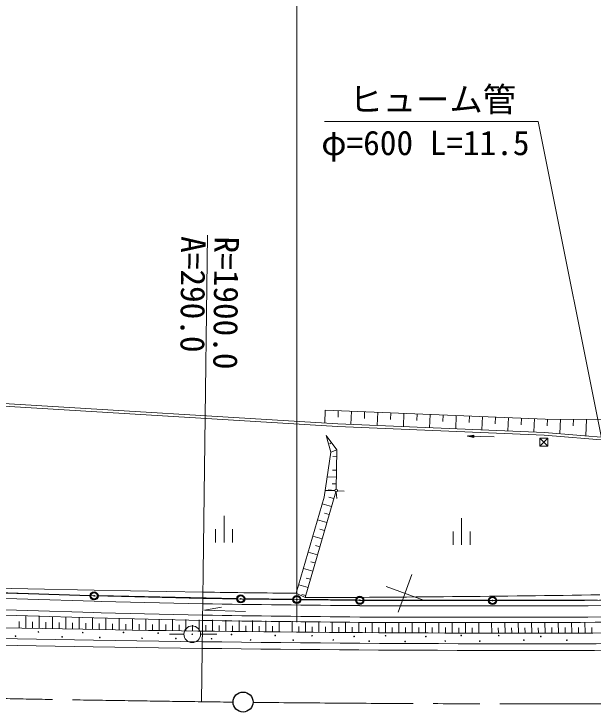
# Model space of a CAD drawing. Units: millimetres, scale not verified. Extents: x 40000 to 680000, y 20000 to 380000.
# Drawn here: x 145780 to 189200, y 277005 to 329348 of the extents above; entities that cross this region are included whole.
import ezdxf
from ezdxf.enums import TextEntityAlignment as Align

# ---------------------------------------------------------------- set-up
doc = ezdxf.new("R2010")
doc.units = ezdxf.units.MM
doc.header["$LTSCALE"] = 1000
doc.header["$PDMODE"] = 32
doc.header["$PDSIZE"] = 500
doc.linetypes.add('CHAIN', pattern=[18.5, 12, -1.5, 3.5, -1.5])
for name, color, linetype, lineweight in [('M-BGD', 7, 'Continuous', 13), ('M-BMK', 2, 'CHAIN', 13), ('M-BMK-ROW', 30, 'Continuous', 25), ('M-BMK-SRVR', 3, 'Continuous', 25), ('M-STR-HTXT', 7, 'Continuous', 13)]:
    doc.layers.add(name, color=color, linetype=linetype, lineweight=lineweight)
doc.styles.add('ＭＳ ゴシック', font='')
doc.styles.get('ＭＳ ゴシック').set_extended_font_data('MS Gothic')

msp = doc.modelspace()

# ---------------------------------------------------------------- linework, layer by layer
at = {"layer": 'M-BGD'}
for p, q in [((170050, 298408), (136002, 300500)), ((170060, 298608), (136016, 300699)), ((169116, 299648), (169079, 298668)), ((185621, 298973), (169116, 299648)), ((170101, 299607), (170083, 299108)), ((171087, 299567), (171049, 298568)), ((172072, 299527), (172054, 299027)), ((173056, 299486), (173019, 298487)), ((174040, 299446), (174021, 298947)), ((175023, 299406), (174985, 298407)), ((176005, 299366), (175986, 298866)), ((176986, 299326), (176948, 298327)), ((177967, 299286), (177948, 298786)), ((178946, 299246), (178909, 298246)), ((179925, 299206), (179906, 298706)), ((180903, 299166), (180866, 298166)), ((181881, 299126), (181862, 298626)), ((182857, 299086), (182819, 298087)), ((183833, 299046), (183814, 298546)), ((184807, 299006), (184770, 298007)), ((185621, 298973), (192842, 298912)), ((185782, 298972), (185763, 298472)), ((186756, 298963), (186716, 297879)), ((187730, 298955), (187712, 298455)), ((188703, 298947), (188657, 297718)), ((185547, 297775), (170050, 298408)), ((185559, 297975), (170060, 298608)), ((192510, 297398), (185559, 297975)), ((169186, 297752), (169994, 296658)), ((169546, 296493), (169186, 297752)), ((179776, 297701), (180270, 297774)), ((179776, 297701), (181775, 297643)), ((179776, 297701), (180265, 297600)), ((179780, 297700), (179781, 297702)), ((179783, 297700), (179783, 297702)), ((179785, 297699), (179786, 297703)), ((179788, 297699), (179789, 297703)), ((179790, 297698), (179791, 297703)), ((179793, 297698), (179794, 297704)), ((179795, 297697), (179797, 297704)), ((179798, 297697), (179799, 297705)), ((179800, 297696), (179802, 297705)), ((179803, 297696), (179805, 297705)), ((179805, 297695), (179807, 297706)), ((179807, 297694), (179810, 297706)), ((179810, 297694), (179813, 297706)), ((179812, 297693), (179815, 297707)), ((179815, 297693), (179818, 297707)), ((179817, 297693), (179820, 297708)), ((179820, 297692), (179823, 297708)), ((179822, 297692), (179826, 297708)), ((179825, 297691), (179828, 297709)), ((179827, 297691), (179831, 297709)), ((179830, 297690), (179834, 297710)), ((179832, 297689), (179836, 297710)), ((179834, 297689), (179839, 297710)), ((179837, 297688), (179842, 297711)), ((179839, 297688), (179844, 297711)), ((179842, 297687), (179847, 297712)), ((179844, 297687), (179850, 297712)), ((179847, 297686), (179852, 297712)), ((179849, 297686), (179855, 297713)), ((179852, 297685), (179857, 297713)), ((179854, 297685), (179860, 297713)), ((179856, 297684), (179863, 297714)), ((179859, 297684), (179865, 297714)), ((179861, 297683), (179868, 297715)), ((179864, 297683), (179871, 297715)), ((179866, 297682), (179873, 297715)), ((179869, 297682), (179876, 297716)), ((179871, 297681), (179879, 297716)), ((179874, 297681), (179881, 297717)), ((179876, 297680), (179884, 297717)), ((179878, 297680), (179886, 297717)), ((179881, 297679), (179889, 297718)), ((179883, 297679), (179892, 297718)), ((179886, 297678), (179894, 297718)), ((179888, 297678), (179897, 297719)), ((179891, 297677), (179900, 297719)), ((179893, 297677), (179902, 297720)), ((179896, 297676), (179905, 297720)), ((179898, 297676), (179907, 297720)), ((179900, 297675), (179910, 297721)), ((179903, 297675), (179913, 297721)), ((179905, 297674), (179915, 297722)), ((179908, 297674), (179918, 297722)), ((179910, 297673), (179921, 297722)), ((179913, 297673), (179923, 297723)), ((179915, 297672), (179926, 297723)), ((179918, 297672), (179929, 297723)), ((179920, 297671), (179931, 297724)), ((179922, 297671), (179934, 297724)), ((179925, 297670), (179937, 297725)), ((179927, 297670), (179939, 297725)), ((179930, 297669), (179942, 297725)), ((179932, 297669), (179944, 297726)), ((179935, 297668), (179947, 297726)), ((179937, 297668), (179950, 297727)), ((179940, 297667), (179952, 297727)), ((179942, 297667), (179955, 297727)), ((179945, 297666), (179958, 297728)), ((179947, 297666), (179960, 297728)), ((179949, 297665), (179963, 297729)), ((179952, 297665), (179966, 297729)), ((179954, 297664), (179968, 297729)), ((179957, 297664), (179971, 297730)), ((179959, 297663), (179973, 297730)), ((179962, 297663), (179976, 297730)), ((179964, 297662), (179979, 297731)), ((179967, 297662), (179981, 297731)), ((179969, 297661), (179984, 297732)), ((179972, 297661), (179987, 297732)), ((179974, 297660), (179989, 297732)), ((179976, 297660), (179992, 297733)), ((179979, 297659), (179995, 297733)), ((179981, 297659), (179997, 297734)), ((179984, 297658), (180000, 297734)), ((179986, 297658), (180003, 297734)), ((179989, 297657), (180005, 297735)), ((179991, 297657), (180008, 297735)), ((179994, 297656), (180010, 297735)), ((179996, 297656), (180013, 297736)), ((179998, 297655), (180016, 297736)), ((180001, 297655), (180018, 297737)), ((180003, 297654), (180021, 297737)), ((180006, 297654), (180024, 297737)), ((180008, 297653), (180026, 297738)), ((180011, 297653), (180029, 297738)), ((180013, 297652), (180032, 297739)), ((180016, 297652), (180034, 297739)), ((180018, 297651), (180037, 297739)), ((180020, 297651), (180039, 297740)), ((180023, 297650), (180042, 297740)), ((180025, 297650), (180045, 297741)), ((180028, 297649), (180047, 297741)), ((180030, 297649), (180050, 297741)), ((180033, 297648), (180053, 297742)), ((180035, 297648), (180055, 297742)), ((180038, 297647), (180058, 297742)), ((180040, 297647), (180061, 297743)), ((180042, 297646), (180063, 297743)), ((180045, 297645), (180066, 297744)), ((180047, 297645), (180068, 297744)), ((180050, 297645), (180071, 297744)), ((180052, 297644), (180074, 297745)), ((180055, 297644), (180076, 297745)), ((180057, 297643), (180079, 297746)), ((180060, 297643), (180082, 297746)), ((180062, 297642), (180084, 297746)), ((180065, 297641), (180087, 297747)), ((180067, 297641), (180090, 297747)), ((180069, 297640), (180092, 297747)), ((180072, 297640), (180095, 297748)), ((180074, 297639), (180097, 297748)), ((180077, 297639), (180100, 297749)), ((180079, 297638), (180103, 297749)), ((180082, 297638), (180105, 297749)), ((180084, 297637), (180108, 297750)), ((180087, 297637), (180111, 297750)), ((180089, 297636), (180113, 297751)), ((180091, 297636), (180116, 297751)), ((180094, 297635), (180119, 297751)), ((180096, 297635), (180121, 297752)), ((180099, 297634), (180124, 297752)), ((180101, 297634), (180126, 297753)), ((180104, 297633), (180129, 297753)), ((180106, 297633), (180132, 297753)), ((180109, 297632), (180134, 297754)), ((180111, 297632), (180137, 297754)), ((180114, 297631), (180140, 297754)), ((180116, 297631), (180142, 297755)), ((180118, 297630), (180145, 297755)), ((180121, 297630), (180148, 297756)), ((180123, 297629), (180150, 297756)), ((180126, 297629), (180153, 297756)), ((180128, 297628), (180155, 297757)), ((180131, 297628), (180158, 297757)), ((180133, 297627), (180161, 297758)), ((180136, 297627), (180163, 297758)), ((180138, 297626), (180166, 297758)), ((180140, 297626), (180169, 297759)), ((180143, 297625), (180171, 297759)), ((180145, 297625), (180174, 297759)), ((180148, 297624), (180177, 297760)), ((180150, 297624), (180179, 297760)), ((180153, 297623), (180182, 297761)), ((180155, 297623), (180184, 297761)), ((180158, 297622), (180187, 297761)), ((180160, 297622), (180190, 297762)), ((180162, 297621), (180192, 297762)), ((180165, 297621), (180195, 297763)), ((180167, 297620), (180198, 297763)), ((180170, 297620), (180200, 297763)), ((180172, 297619), (180203, 297764)), ((180175, 297619), (180206, 297764)), ((180177, 297618), (180208, 297765)), ((180180, 297618), (180211, 297765)), ((180182, 297617), (180214, 297765)), ((180184, 297617), (180216, 297766)), ((180187, 297616), (180219, 297766)), ((180189, 297616), (180221, 297766)), ((180192, 297615), (180224, 297767)), ((180194, 297615), (180227, 297767)), ((180197, 297614), (180229, 297768)), ((180199, 297614), (180232, 297768)), ((180202, 297613), (180235, 297768)), ((180204, 297613), (180237, 297769)), ((180207, 297612), (180240, 297769)), ((180209, 297612), (180243, 297770)), ((180211, 297611), (180245, 297770)), ((180214, 297611), (180248, 297770)), ((180216, 297610), (180250, 297771)), ((180219, 297610), (180253, 297771)), ((180221, 297609), (180256, 297771)), ((180224, 297609), (180258, 297772)), ((180226, 297608), (180261, 297772)), ((180229, 297608), (180264, 297773)), ((180231, 297607), (180266, 297773)), ((180234, 297607), (180269, 297773)), ((180236, 297606), (180270, 297767)), ((180238, 297606), (180270, 297753)), ((180241, 297605), (180269, 297739)), ((180243, 297605), (180269, 297725)), ((180246, 297604), (180269, 297711)), ((180248, 297604), (180268, 297698)), ((180251, 297603), (180268, 297684)), ((180253, 297603), (180267, 297670)), ((180256, 297602), (180267, 297656)), ((180258, 297602), (180266, 297642)), ((180260, 297601), (180266, 297628)), ((180263, 297601), (180266, 297614)), ((180270, 297774), (180265, 297600)), ((185206, 297539), (185806, 297539)), ((185206, 296939), (185206, 297539)), ((185206, 297539), (185806, 296939)), ((185206, 296939), (185806, 297539)), ((192529, 297196), (185547, 297775)), ((185806, 297539), (185806, 296939)), ((169590, 297205), (169469, 297116)), ((185806, 296939), (185206, 296939)), ((169036, 293110), (169546, 296493)), ((169994, 296658), (169546, 296493)), ((169994, 296658), (169942, 293710)), ((169985, 296150), (169685, 296155)), ((169967, 295134), (169667, 295139)), ((169958, 294626), (169266, 294638)), ((169343, 293669), (169841, 293620)), ((169949, 294118), (169649, 294124)), ((169913, 293514), (167614, 285588)), ((169840, 293612), (169113, 293625)), ((169992, 293013), (169949, 293511)), ((170040, 293601), (170538, 293554)), ((166946, 285906), (169036, 293110)), ((169593, 292413), (168891, 292610)), ((169767, 293012), (169388, 293118)), ((161537, 291708), (161537, 289708)), ((169419, 291812), (169054, 291914)), ((179348, 291551), (179348, 289551)), ((169245, 291211), (168542, 291408)), ((160904, 290708), (160904, 289708)), ((162171, 290708), (162171, 289708)), ((169070, 290607), (168718, 290706)), ((178715, 290551), (178715, 289551)), ((179982, 290551), (179982, 289551)), ((168895, 290004), (168192, 290201)), ((168719, 289398), (168380, 289493)), ((168543, 288792), (167840, 288989)), ((168367, 288184), (168042, 288275)), ((168191, 287575), (167487, 287772)), ((168014, 286964), (167702, 287052)), ((174577, 284491), (175603, 287310)), ((167836, 286354), (167133, 286551)), ((173680, 286413), (176500, 285387)), ((166946, 285906), (167614, 285588)), ((167659, 285740), (167360, 285824)), ((152341, 285305), (159942, 285122)), ((160066, 284637), (161351, 284859)), ((146659, 283307), (146673, 284240)), ((152317, 284455), (159922, 284272)), ((163147, 284541), (160066, 284637)), ((146159, 283314), (146166, 283785)), ((147159, 283299), (147166, 283762)), ((147659, 283292), (147672, 284208)), ((148159, 283284), (148165, 283738)), ((148658, 283277), (148672, 284177)), ((149158, 283269), (149165, 283715)), ((149658, 283262), (149672, 284145)), ((150658, 283247), (150671, 284114)), ((151658, 283232), (151671, 284082)), ((152658, 283217), (152671, 284051)), ((153658, 283202), (153670, 284026)), ((154658, 283187), (154670, 284010)), ((155658, 283172), (155670, 283994)), ((156658, 283157), (156670, 283977)), ((157657, 283142), (157670, 283961)), ((158657, 283127), (158670, 283944)), ((159657, 283112), (159669, 283928)), ((160657, 283097), (160669, 283912)), ((161657, 283082), (161669, 283895)), ((162657, 283067), (162669, 283879)), ((163657, 283052), (163669, 283862)), ((164657, 283037), (164669, 283846)), ((165657, 283022), (165669, 283830)), ((166631, 283011), (166635, 283814)), ((167631, 283006), (167635, 283797)), ((168631, 283000), (168635, 283781)), ((169631, 282994), (169635, 283764)), ((170631, 282988), (170635, 283748)), ((171631, 282982), (171635, 283732)), ((172631, 282976), (172635, 283729)), ((173631, 282971), (173635, 283728)), ((174631, 282965), (174635, 283727)), ((175631, 282959), (175635, 283726)), ((176631, 282953), (176635, 283725)), ((177631, 282947), (177635, 283723)), ((178631, 282942), (178635, 283722)), ((179631, 282936), (179635, 283721)), ((180631, 282930), (180635, 283720)), ((181600, 282930), (181596, 283719)), ((182600, 282935), (182596, 283718)), ((183600, 282940), (183596, 283716)), ((184600, 282945), (184596, 283715)), ((185600, 282950), (185596, 283714)), ((186600, 282955), (186596, 283713)), ((187600, 282960), (187596, 283712)), ((188600, 282965), (188596, 283710)), ((150158, 283254), (150165, 283692)), ((151158, 283239), (151165, 283669)), ((152158, 283224), (152164, 283645)), ((153158, 283209), (153164, 283622)), ((154158, 283194), (154164, 283606)), ((155158, 283179), (155164, 283590)), ((156158, 283164), (156164, 283575)), ((157157, 283149), (157164, 283559)), ((158157, 283134), (158164, 283543)), ((159157, 283119), (159163, 283528)), ((160157, 283104), (160163, 283512)), ((161157, 283089), (161163, 283496)), ((162157, 283074), (162163, 283481)), ((163157, 283059), (163163, 283465)), ((164157, 283044), (164163, 283449)), ((165157, 283029), (165163, 283433)), ((167131, 283008), (167133, 283407)), ((168131, 283003), (168133, 283396)), ((169131, 282997), (169133, 283385)), ((170131, 282991), (170133, 283374)), ((171131, 282985), (171133, 283363)), ((172131, 282979), (172133, 283355)), ((173131, 282974), (173133, 283351)), ((174131, 282968), (174133, 283348)), ((175131, 282962), (175133, 283344)), ((176131, 282956), (176133, 283341)), ((177131, 282950), (177133, 283337)), ((178131, 282945), (178133, 283334)), ((179131, 282939), (179133, 283330)), ((180131, 282933), (180133, 283327)), ((182100, 282932), (182098, 283325)), ((183100, 282937), (183098, 283327)), ((184100, 282942), (184098, 283329)), ((185100, 282947), (185098, 283331)), ((186100, 282952), (186098, 283333)), ((187100, 282958), (187098, 283335)), ((188100, 282963), (188098, 283337)), ((189100, 282968), (189098, 283339)), ((157437, 282836), (158523, 282836)), ((159773, 282836), (160989, 282836))]:
    msp.add_line(p, q, dxfattribs=at)
for points in [[(137848, 286441), (141828, 286345), (151797, 286137), (159956, 285998)], [(137353, 286181), (141841, 286027), (151806, 285718), (159952, 285522)], [(138146, 285753), (141828, 285628), (151795, 285318), (152341, 285305)], [(138101, 284904), (141800, 284778), (151771, 284469), (152317, 284455)], [(135625, 284589), (141787, 284378), (151760, 284069), (159912, 283872)], [(132941, 283571), (141769, 283380), (150939, 283210)], [(130941, 282816), (131767, 282797), (141753, 282580), (151735, 282395), (159893, 282275)], [(130942, 282316), (131755, 282297), (141743, 282080), (151727, 281895), (159886, 281775)]]:
    msp.add_lwpolyline(points, dxfattribs=at)
for centre, radius in [((169941, 293610), 100), ((159148, 282836), 625), ((145905, 282694), 25), ((147613, 283010), 25), ((149384, 282646), 25), ((150933, 282963), 25), ((153993, 282978), 25), ((156586, 282915), 25), ((159148, 282836), 25), ((162089, 282820), 25), ((165378, 282741), 25), ((168129, 282726), 25), ((171291, 282678), 25), ((173647, 282726), 25), ((176668, 282662), 25), ((179324, 282741), 25), ((182131, 282733), 25), ((185277, 282670), 25), ((152214, 282599), 25), ((155384, 282536), 25), ((157930, 282520), 25), ((160602, 282504), 25), ((163528, 282409), 25), ((166722, 282393), 25), ((169726, 282409), 25), ((172414, 282314), 25), ((175102, 282299), 25), ((178122, 282330), 25), ((180700, 282314), 25), ((184012, 282401), 25), ((187238, 282386), 25)]:
    msp.add_circle(centre, radius, dxfattribs=at)
for centre, radius, start, end in [((188387, 2177542), 1891757, 269.13837, 269.35059), ((161173, 2177632), 1892056, 270.19506, 270.86441), ((188553, 2177558), 1892252, 269.13352, 269.49018), ((180270, 2177603), 1892242, 269.74076, 270.82992), ((188553, 2177558), 1892652, 269.13352, 269.49018), ((180270, 2177603), 1892642, 269.74076, 270.77758), ((188553, 2177558), 1893502, 269.13352, 269.49018), ((180270, 2177603), 1893492, 269.74076, 270.77641), ((188553, 2177558), 1893902, 269.13352, 269.49018), ((180270, 2177603), 1893892, 269.74076, 270.80903), ((183974, 2177622), 1894700, 269.00097, 270.19472), ((183974, 2177622), 1895500, 269.27206, 270.7005), ((183974, 2177622), 1896000, 269.27206, 270.69422)]:
    msp.add_arc(centre, radius, start, end, dxfattribs=at)
at = {"layer": 'M-BMK'}
for centre, radius, start, end in [((183974, 2177622), 1900000, 269.38887, 272.36039), ((193593, 2865853), 2588296, 268.62899, 269.30524)]:
    msp.add_arc(centre, radius, start, end, dxfattribs=at)
at = {"layer": 'M-BMK-ROW'}
for p, q in [((151490, 285724), (132148, 286355)), ((162486, 285496), (152090, 285708)), ((166692, 285442), (163086, 285486)), ((171409, 285385), (167292, 285435)), ((181368, 285363), (172009, 285381)), ((189518, 285390), (181968, 285364))]:
    msp.add_line(p, q, dxfattribs=at)
for centre in [(151790, 285714), (162786, 285490), (166992, 285438), (171709, 285381), (181668, 285363)]:
    msp.add_circle(centre, 300, dxfattribs=at)
for p in [(151790, 285714), (162786, 285490), (166992, 285438), (171709, 285381), (181668, 285363)]:
    msp.add_point(p, dxfattribs=at)
at = {"layer": 'M-BMK-SRVR'}
msp.add_circle((162959, 277755), 750, dxfattribs=at)
at = {"layer": 'M-STR-HTXT'}
for p, q in [((167002, 283754), (167002, 347821)), ((169055, 321296), (185095, 321296)), ((193796, 277647), (185095, 321296)), ((159835, 277775), (160280, 312772))]:
    msp.add_line(p, q, dxfattribs=at)

# ---------------------------------------------------------------- texts
at = {"layer": 'M-STR-HTXT', "style": 'ＭＳ ゴシック'}
for s, p in [('ヒューム管', (170930, 321475)), ('φ=600 L=11.5', (168824, 318213))]:
    msp.add_text(s, height=1833, dxfattribs=at).set_placement(p, align=Align.BOTTOM_LEFT)
for s, rotation, p in [('A=290.0', 269.585, (157775, 312697)), ('R=1900.0', 269.404, (160275, 312678))]:
    msp.add_text(s, height=1833, rotation=rotation, dxfattribs=at).set_placement(p, align=Align.BOTTOM_LEFT)

doc.saveas('drawing.dxf')
